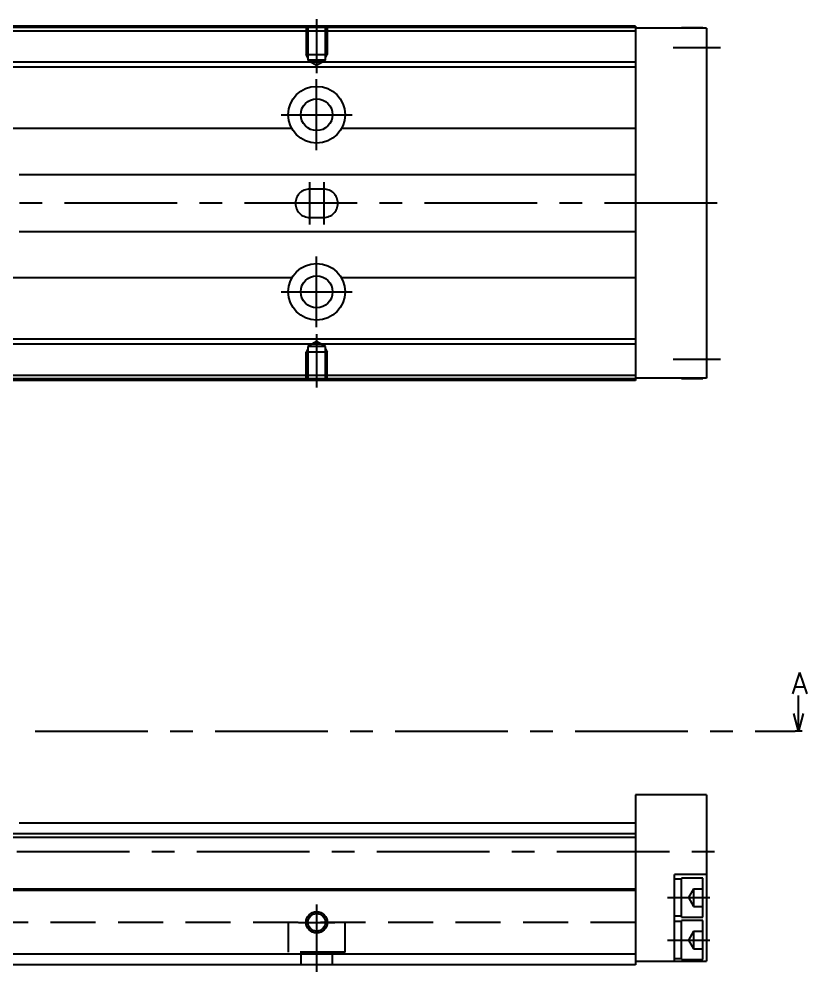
# Model space of a CAD drawing. Extents: x -2 to 518, y -8 to 266.
# Drawn here: x 406.6 to 517.7, y 9 to 143.5 of the extents above; entities that cross this region are included whole.
import ezdxf

# ---------------------------------------------------------------- set-up
doc = ezdxf.new("R2010")
doc.units = 0
doc.header["$LTSCALE"] = 0.5
doc.linetypes.add('CENTER', pattern=[50.8, 31.75, -6.35, 6.35, -6.35])
doc.linetypes.add('DASHED', pattern=[19.05, 12.7, -6.35])
for name, color, linetype in [('MSM_CENTER', 1, 'CENTER'), ('MSM_CONTINUOUS', 7, 'CONTINUOUS'), ('MSM_DASHED', 4, 'DASHED'), ('MSM_NARROW', 5, 'CONTINUOUS'), ('MSM_PART_NUMBER', 7, 'CONTINUOUS')]:
    doc.layers.add(name, color=color, linetype=linetype)
doc.styles.get("Standard").update_dxf_attribs({"font": 'txt.shx', "height": 3, "bigfont": 'bigfont.shx'})

msp = doc.modelspace()

# ---------------------------------------------------------------- linework, layer by layer
at = {"layer": 'MSM_CENTER'}
for p, q in [((448.55, 143.5), (448.55, 135.87)), ((498.85, 139.5), (505.55, 139.5)), ((448.55, 125), (448.55, 135)), ((443.55, 130), (453.55, 130)), ((447.55, 120.5), (447.55, 114.5)), ((449.55, 120.5), (449.55, 114.5)), ((505.05, 117.5), (200.05, 117.5)), ((448.55, 100), (448.55, 110)), ((443.55, 105), (453.55, 105)), ((448.55, 99.01), (448.55, 91.5)), ((498.85, 95.5), (505.55, 95.5)), ((231.05, 43), (516.05, 43)), ((203.05, 26), (505.05, 26)), ((498.05, 19.5), (504.05, 19.5)), ((448.55, 18.5), (448.55, 9)), ((445.98, 16), (451.13, 16)), ((498.05, 13.5), (504.05, 13.5))]:
    msp.add_line(p, q, dxfattribs=at)
at = {"layer": 'MSM_CONTINUOUS'}
for p, q in [((493.55, 142.5), (243.55, 142.5)), ((493.55, 142.3), (243.55, 142.3)), ((493.55, 141.8), (243.55, 141.8)), ((493.55, 142.5), (493.55, 92.5)), ((503.55, 142.2), (493.55, 142.2)), ((500.05, 142.2), (500.05, 142.25)), ((503.05, 142.25), (500.05, 142.25)), ((503.05, 142.2), (503.05, 142.25)), ((503.55, 142.2), (503.55, 92.8)), ((493.55, 137.4), (399.55, 137.4)), ((493.55, 136.7), (399.55, 136.7)), ((445.07, 128.04), (399.55, 128.04)), ((493.55, 128.04), (452.04, 128.04)), ((493.55, 121.5), (406.55, 121.5)), ((406.55, 113.5), (493.55, 113.5)), ((445.07, 106.96), (404.03, 106.96)), ((493.55, 106.96), (452.04, 106.96)), ((493.55, 98.3), (399.55, 98.3)), ((493.55, 97.6), (399.55, 97.6)), ((493.55, 93.2), (243.55, 93.2)), ((493.55, 92.7), (243.55, 92.7)), ((493.55, 92.5), (243.55, 92.5)), ((503.55, 92.8), (493.55, 92.8)), ((500.05, 92.75), (500.05, 92.8)), ((500.05, 92.75), (503.05, 92.75)), ((503.05, 92.75), (503.05, 92.8)), ((516.55, 43), (516.55, 48)), ((516.55, 43), (515.88, 45.5)), ((517.22, 45.5), (516.55, 43)), ((517.05, 43), (516.05, 43)), ((503.55, 34), (493.55, 34)), ((493.55, 34), (493.55, 10)), ((503.55, 34), (503.55, 10.5)), ((493.55, 30), (406.55, 30)), ((493.55, 28.5), (243.55, 28.5)), ((493.55, 28), (243.55, 28)), ((499.05, 10.5), (499.05, 22.75)), ((503.55, 22.75), (499.05, 22.75)), ((500.05, 22.1), (499.05, 22.1)), ((500.05, 16.75), (500.05, 22.25)), ((503.05, 22.25), (500.05, 22.25)), ((503.05, 16.75), (503.05, 22.25)), ((493.55, 20.7), (243.55, 20.7)), ((493.55, 20.5), (243.55, 20.5)), ((499.05, 16.9), (500.05, 16.9)), ((500.05, 16.75), (503.05, 16.75)), ((500.05, 10.75), (500.05, 16.25)), ((503.05, 16.25), (500.05, 16.25)), ((503.05, 10.75), (503.05, 16.25)), ((500.05, 16.1), (499.05, 16.1)), ((493.55, 11.5), (243.55, 11.5)), ((499.05, 10.9), (500.05, 10.9)), ((493.55, 10), (243.55, 10)), ((493.55, 10.5), (503.55, 10.5)), ((500.05, 10.75), (503.05, 10.75))]:
    msp.add_line(p, q, dxfattribs=at)
for centre, radius in [((448.55, 130), 4), ((448.55, 130), 2.25), ((448.55, 105), 4), ((448.55, 105), 2.25), ((448.55, 16), 1.23)]:
    msp.add_circle(centre, radius, dxfattribs=at)
at = {"layer": 'MSM_DASHED'}
for p, q in [((447.05, 142.5), (447.05, 138.5)), ((447.32, 142.5), (447.32, 137.7)), ((449.78, 137.7), (449.78, 142.5)), ((450.05, 142.5), (450.05, 138.5)), ((447.05, 138.5), (450.05, 138.5)), ((447.32, 138.03), (447.05, 138.5)), ((447.32, 137.7), (448.55, 136.99)), ((449.78, 137.7), (447.32, 137.7)), ((448.55, 136.99), (449.78, 137.7)), ((449.78, 138.03), (450.05, 138.5)), ((449.55, 119.5), (447.55, 119.5)), ((447.55, 115.5), (449.55, 115.5)), ((447.32, 96.97), (447.05, 96.5)), ((448.55, 98.01), (447.32, 97.3)), ((447.32, 97.3), (447.32, 92.5)), ((449.78, 97.3), (447.32, 97.3)), ((449.78, 97.3), (448.55, 98.01)), ((449.78, 92.5), (449.78, 97.3)), ((449.78, 96.97), (450.05, 96.5)), ((447.05, 92.5), (447.05, 96.5)), ((450.05, 96.5), (447.05, 96.5)), ((450.05, 92.5), (450.05, 96.5)), ((501.75, 20.75), (501.03, 19.5)), ((501.75, 20.75), (503.05, 20.75)), ((501.75, 20.75), (501.75, 18.25)), ((501.03, 19.5), (501.75, 18.25)), ((501.75, 19.5), (503.05, 19.5)), ((501.75, 18.25), (503.05, 18.25)), ((493.55, 16), (243.55, 16)), ((444.55, 16), (444.55, 11.8)), ((452.55, 11.8), (452.55, 16)), ((501.75, 14.75), (501.03, 13.5)), ((501.03, 13.5), (501.75, 12.25)), ((501.75, 14.75), (503.05, 14.75)), ((501.75, 14.75), (501.75, 12.25)), ((501.75, 13.5), (503.05, 13.5)), ((501.75, 12.25), (503.05, 12.25)), ((452.55, 11.8), (444.55, 11.8)), ((446.3, 11.8), (446.3, 10)), ((450.8, 10), (450.8, 11.8))]:
    msp.add_line(p, q, dxfattribs=at)
for centre, start, end in [((447.55, 117.5), 90, 270), ((449.55, 117.5), 270, 90)]:
    msp.add_arc(centre, 2, start, end, dxfattribs=at)
at = {"layer": 'MSM_NARROW'}
msp.add_circle((448.55, 16), 1.5, dxfattribs=at)

# ---------------------------------------------------------------- texts
at = {"layer": 'MSM_PART_NUMBER'}
msp.add_text('A', height=3, dxfattribs=at).set_placement((515.55, 48.25))

doc.saveas('drawing.dxf')
